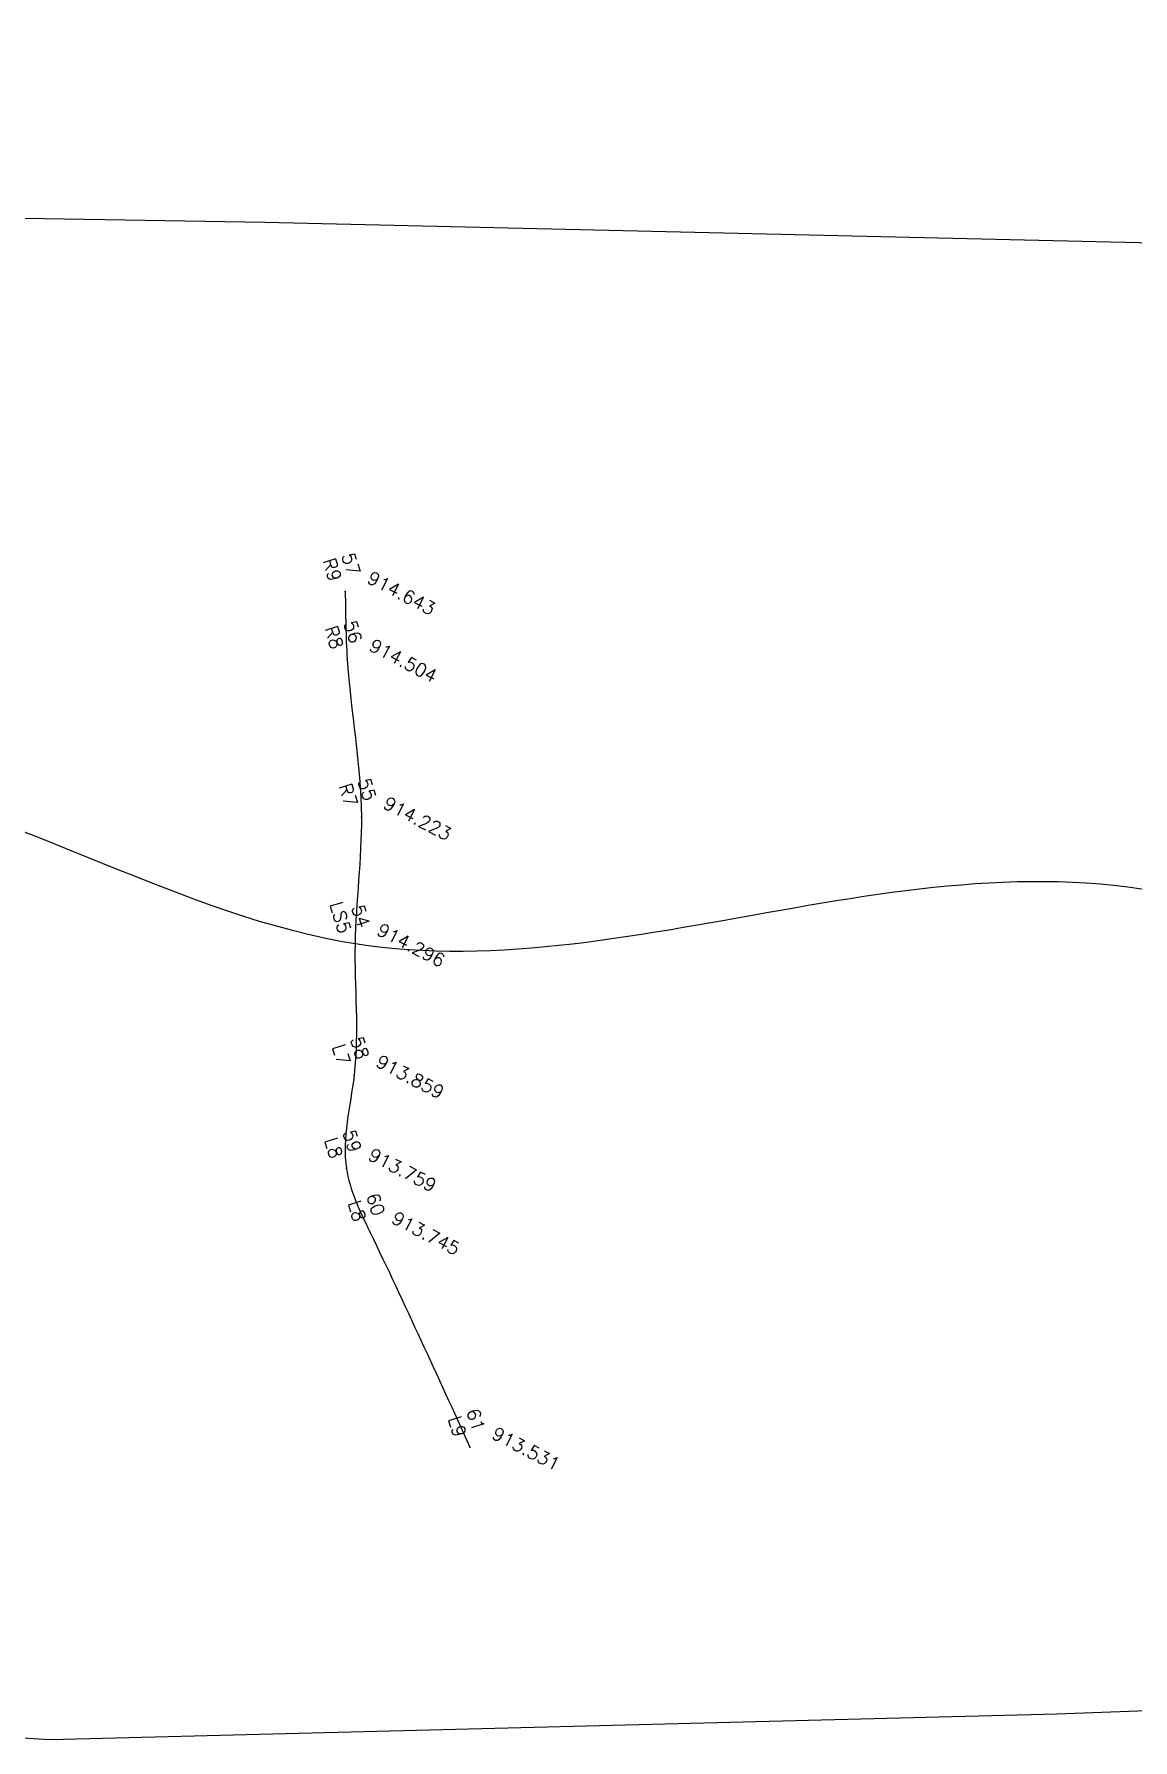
# Model space of a CAD drawing. Header units: millimetres. Extents: x 824502 to 1498685, y 1474633 to 1481826.
# Drawn here: x 1495727.9 to 1495997.9, y 1478282.8 to 1478702.3 of the extents above; entities that cross this region are included whole.
import ezdxf
from ezdxf.enums import TextEntityAlignment as Align

# ---------------------------------------------------------------- set-up
doc = ezdxf.new("R2010")
doc.units = ezdxf.units.MM
for name, color, linetype in [('Boundary', 6, 'Continuous'), ('Points', 7, 'Continuous'), ('Points-ELV', 6, 'Continuous'), ('Points-NUM', 4, 'Continuous'), ('Points-TXT', 3, 'Continuous')]:
    doc.layers.add(name, color=color, linetype=linetype)
doc.styles.add('ROMANS', font='romans.shx')

# ---------------------------------------------------------------- blocks, each defined once
blk = doc.blocks.new('POINTS')
at = {"layer": 'Points'}
blk.add_line((0, 0), (0, 0), dxfattribs=at)
blk.add_point((0, 0), dxfattribs=at)
at = {"layer": 'Points-ELV', "style": 'ROMANS'}
blk.add_attdef('ELEV', text='', height=1, rotation=45, dxfattribs=at).set_placement((0, 0), align=Align.BOTTOM_LEFT)
at = {"layer": 'Points-NUM', "style": 'ROMANS'}
blk.add_attdef('PTNUM', text='', height=1, dxfattribs=at).set_placement((0, 0), align=Align.BOTTOM_RIGHT)
at = {"layer": 'Points-TXT', "style": 'ROMANS'}
blk.add_attdef('DESC', text='', height=1, dxfattribs=at).set_placement((0, 0), align=Align.BOTTOM_RIGHT)

msp = doc.modelspace()

# ---------------------------------------------------------------- linework, layer by layer
for points in [[(1494894.272, 1478472.394, 12010.774), (1494972.724, 1478476.438, 11982.219), (1495072.859, 1478476.426, 11956.996), (1495368.148, 1478491.918, 11913.086), (1495507.247, 1478493.858, 11875.155), (1495683.505, 1478518.948, 11820.59), (1495806.752, 1478478.688, 11807.96), (1496023.66, 1478486.447, 11798.725), (1496129.908, 1478446.309, 11802.91), (1496228.815, 1478520.003, 11813.9), (1496425.884, 1478542.724, 11915.966), (1496587.973, 1478573.166, 11985.357)], [(1495804.355, 1478565.247, 11812.441), (1495804.832, 1478548.628, 11810.646), (1495808.315, 1478509.837, 11807.017), (1495806.752, 1478478.688, 11807.96), (1495806.518, 1478446.294, 11802.316), (1495804.631, 1478423.36, 11801.024), (1495810.393, 1478407.803, 11800.844), (1495835.008, 1478354.798, 11798.08)]]:
    msp.add_spline(points, degree=3)
at = {"layer": 'Boundary'}
msp.add_polyline3d([(1496619.238, 1478702.343, 0), (1496678.62, 1478452.456, 0), (1496338.921, 1478405.251, 0), (1496198.483, 1478297.292, 0), (1495979.235, 1478289.151, 0), (1495731.873, 1478282.827, 0), (1495357.075, 1478305.02, 0), (1495142.369, 1478292.194, 0), (1494854.276, 1478306.666, 0), (1494825.664, 1478580.806, 0), (1495085.779, 1478667.703, 0), (1495784.592, 1478656.118, 0), (1496122.803, 1478648.232, 0), (1496619.282, 1478702.327, 0)], dxfattribs=at)

# ---------------------------------------------------------------- block references
at = {"layer": 'Points', "linetype": 'Continuous'}
ref = msp.add_blockref('POINTS', (1495804.355, 1478565.247, 11812.441), dxfattribs=dict(at, xscale=12.91481050348951, yscale=12.91481050348951, zscale=12.91481050348951, rotation=287.5583941117993))
ref.add_attrib('PTNUM', '57', dxfattribs={"layer": 'Points-NUM', "height": 3.2287, "rotation": 287.55839, "style": 'ROMANS'}).set_placement((1495804.151, 1478568.569, 11812.441), align=Align.BOTTOM_RIGHT)
ref.add_attrib('DESC', 'R9', dxfattribs={"layer": 'Points-TXT', "height": 3.2287, "rotation": 287.55839, "style": 'ROMANS'}).set_placement((1495799.533, 1478567.108, 11812.441), align=Align.BOTTOM_RIGHT)
ref.add_attrib('ELEV', '914.643', dxfattribs={"layer": 'Points-ELV', "height": 3.2287, "rotation": 332.55839, "style": 'ROMANS'}).set_placement((1495808.973, 1478566.708, 11812.441), align=Align.BOTTOM_LEFT)
ref = msp.add_blockref('POINTS', (1495804.355, 1478565.247, 11812.441), dxfattribs=dict(at, xscale=12.91481050348951, yscale=12.91481050348951, zscale=12.91481050348951, rotation=287.5583941117993))
ref.add_attrib('PTNUM', '57', dxfattribs={"layer": 'Points-NUM', "height": 3.2287, "rotation": 287.55839, "style": 'ROMANS'}).set_placement((1495804.151, 1478568.569, 11812.441), align=Align.BOTTOM_RIGHT)
ref.add_attrib('DESC', 'R9', dxfattribs={"layer": 'Points-TXT', "height": 3.2287, "rotation": 287.55839, "style": 'ROMANS'}).set_placement((1495799.533, 1478567.108, 11812.441), align=Align.BOTTOM_RIGHT)
ref.add_attrib('ELEV', '914.643', dxfattribs={"layer": 'Points-ELV', "height": 3.2287, "rotation": 332.55839, "style": 'ROMANS'}).set_placement((1495808.973, 1478566.708, 11812.441), align=Align.BOTTOM_LEFT)
ref = msp.add_blockref('POINTS', (1495804.832, 1478548.628, 11810.646), dxfattribs=dict(at, xscale=12.91481050348951, yscale=12.91481050348951, zscale=12.91481050348951, rotation=287.5583941117993))
ref.add_attrib('PTNUM', '56', dxfattribs={"layer": 'Points-NUM', "height": 3.2287, "rotation": 287.55839, "style": 'ROMANS'}).set_placement((1495804.628, 1478551.95, 11810.646), align=Align.BOTTOM_RIGHT)
ref.add_attrib('DESC', 'R8', dxfattribs={"layer": 'Points-TXT', "height": 3.2287, "rotation": 287.55839, "style": 'ROMANS'}).set_placement((1495800.01, 1478550.489, 11810.646), align=Align.BOTTOM_RIGHT)
ref.add_attrib('ELEV', '914.504', dxfattribs={"layer": 'Points-ELV', "height": 3.2287, "rotation": 332.55839, "style": 'ROMANS'}).set_placement((1495809.45, 1478550.089, 11810.646), align=Align.BOTTOM_LEFT)
ref = msp.add_blockref('POINTS', (1495804.832, 1478548.628, 11810.646), dxfattribs=dict(at, xscale=12.91481050348951, yscale=12.91481050348951, zscale=12.91481050348951, rotation=287.5583941117993))
ref.add_attrib('PTNUM', '56', dxfattribs={"layer": 'Points-NUM', "height": 3.2287, "rotation": 287.55839, "style": 'ROMANS'}).set_placement((1495804.628, 1478551.95, 11810.646), align=Align.BOTTOM_RIGHT)
ref.add_attrib('DESC', 'R8', dxfattribs={"layer": 'Points-TXT', "height": 3.2287, "rotation": 287.55839, "style": 'ROMANS'}).set_placement((1495800.01, 1478550.489, 11810.646), align=Align.BOTTOM_RIGHT)
ref.add_attrib('ELEV', '914.504', dxfattribs={"layer": 'Points-ELV', "height": 3.2287, "rotation": 332.55839, "style": 'ROMANS'}).set_placement((1495809.45, 1478550.089, 11810.646), align=Align.BOTTOM_LEFT)
ref = msp.add_blockref('POINTS', (1495808.315, 1478509.837, 11807.017), dxfattribs=dict(at, xscale=12.91481050348951, yscale=12.91481050348951, zscale=12.91481050348951, rotation=287.5583941117993))
ref.add_attrib('PTNUM', '55', dxfattribs={"layer": 'Points-NUM', "height": 3.2287, "rotation": 287.55839, "style": 'ROMANS'}).set_placement((1495808.111, 1478513.159, 11807.017), align=Align.BOTTOM_RIGHT)
ref.add_attrib('DESC', 'R7', dxfattribs={"layer": 'Points-TXT', "height": 3.2287, "rotation": 287.55839, "style": 'ROMANS'}).set_placement((1495803.493, 1478511.698, 11807.017), align=Align.BOTTOM_RIGHT)
ref.add_attrib('ELEV', '914.223', dxfattribs={"layer": 'Points-ELV', "height": 3.2287, "rotation": 332.55839, "style": 'ROMANS'}).set_placement((1495812.932, 1478511.298, 11807.017), align=Align.BOTTOM_LEFT)
ref = msp.add_blockref('POINTS', (1495808.315, 1478509.837, 11807.017), dxfattribs=dict(at, xscale=12.91481050348951, yscale=12.91481050348951, zscale=12.91481050348951, rotation=287.5583941117993))
ref.add_attrib('PTNUM', '55', dxfattribs={"layer": 'Points-NUM', "height": 3.2287, "rotation": 287.55839, "style": 'ROMANS'}).set_placement((1495808.111, 1478513.159, 11807.017), align=Align.BOTTOM_RIGHT)
ref.add_attrib('DESC', 'R7', dxfattribs={"layer": 'Points-TXT', "height": 3.2287, "rotation": 287.55839, "style": 'ROMANS'}).set_placement((1495803.493, 1478511.698, 11807.017), align=Align.BOTTOM_RIGHT)
ref.add_attrib('ELEV', '914.223', dxfattribs={"layer": 'Points-ELV', "height": 3.2287, "rotation": 332.55839, "style": 'ROMANS'}).set_placement((1495812.932, 1478511.298, 11807.017), align=Align.BOTTOM_LEFT)
ref = msp.add_blockref('POINTS', (1495806.752, 1478478.688, 11807.96), dxfattribs=dict(at, xscale=12.91481050348951, yscale=12.91481050348951, zscale=12.91481050348951, rotation=287.5583941117993))
ref.add_attrib('PTNUM', '54', dxfattribs={"layer": 'Points-NUM', "height": 3.2287, "rotation": 287.55839, "style": 'ROMANS'}).set_placement((1495806.547, 1478482.01, 11807.96), align=Align.BOTTOM_RIGHT)
ref.add_attrib('DESC', 'LS5', dxfattribs={"layer": 'Points-TXT', "height": 3.2287, "rotation": 287.55839, "style": 'ROMANS'}).set_placement((1495801.93, 1478480.549, 11807.96), align=Align.BOTTOM_RIGHT)
ref.add_attrib('ELEV', '914.296', dxfattribs={"layer": 'Points-ELV', "height": 3.2287, "rotation": 332.55839, "style": 'ROMANS'}).set_placement((1495811.369, 1478480.149, 11807.96), align=Align.BOTTOM_LEFT)
ref = msp.add_blockref('POINTS', (1495806.752, 1478478.688, 11807.96), dxfattribs=dict(at, xscale=12.91481050348951, yscale=12.91481050348951, zscale=12.91481050348951, rotation=287.5583941117993))
ref.add_attrib('PTNUM', '54', dxfattribs={"layer": 'Points-NUM', "height": 3.2287, "rotation": 287.55839, "style": 'ROMANS'}).set_placement((1495806.547, 1478482.01, 11807.96), align=Align.BOTTOM_RIGHT)
ref.add_attrib('DESC', 'LS5', dxfattribs={"layer": 'Points-TXT', "height": 3.2287, "rotation": 287.55839, "style": 'ROMANS'}).set_placement((1495801.93, 1478480.549, 11807.96), align=Align.BOTTOM_RIGHT)
ref.add_attrib('ELEV', '914.296', dxfattribs={"layer": 'Points-ELV', "height": 3.2287, "rotation": 332.55839, "style": 'ROMANS'}).set_placement((1495811.369, 1478480.149, 11807.96), align=Align.BOTTOM_LEFT)
ref = msp.add_blockref('POINTS', (1495806.518, 1478446.294, 11802.316), dxfattribs=dict(at, xscale=12.91481050348951, yscale=12.91481050348951, zscale=12.91481050348951, rotation=287.5583941117993))
ref.add_attrib('PTNUM', '58', dxfattribs={"layer": 'Points-NUM', "height": 3.2287, "rotation": 287.55839, "style": 'ROMANS'}).set_placement((1495806.313, 1478449.616, 11802.316), align=Align.BOTTOM_RIGHT)
ref.add_attrib('DESC', 'L7', dxfattribs={"layer": 'Points-TXT', "height": 3.2287, "rotation": 287.55839, "style": 'ROMANS'}).set_placement((1495801.696, 1478448.155, 11802.316), align=Align.BOTTOM_RIGHT)
ref.add_attrib('ELEV', '913.859', dxfattribs={"layer": 'Points-ELV', "height": 3.2287, "rotation": 332.55839, "style": 'ROMANS'}).set_placement((1495811.135, 1478447.755, 11802.316), align=Align.BOTTOM_LEFT)
ref = msp.add_blockref('POINTS', (1495806.518, 1478446.294, 11802.316), dxfattribs=dict(at, xscale=12.91481050348951, yscale=12.91481050348951, zscale=12.91481050348951, rotation=287.5583941117993))
ref.add_attrib('PTNUM', '58', dxfattribs={"layer": 'Points-NUM', "height": 3.2287, "rotation": 287.55839, "style": 'ROMANS'}).set_placement((1495806.313, 1478449.616, 11802.316), align=Align.BOTTOM_RIGHT)
ref.add_attrib('DESC', 'L7', dxfattribs={"layer": 'Points-TXT', "height": 3.2287, "rotation": 287.55839, "style": 'ROMANS'}).set_placement((1495801.696, 1478448.155, 11802.316), align=Align.BOTTOM_RIGHT)
ref.add_attrib('ELEV', '913.859', dxfattribs={"layer": 'Points-ELV', "height": 3.2287, "rotation": 332.55839, "style": 'ROMANS'}).set_placement((1495811.135, 1478447.755, 11802.316), align=Align.BOTTOM_LEFT)
ref = msp.add_blockref('POINTS', (1495804.631, 1478423.36, 11801.024), dxfattribs=dict(at, xscale=12.91481050348951, yscale=12.91481050348951, zscale=12.91481050348951, rotation=287.5583941117993))
ref.add_attrib('PTNUM', '59', dxfattribs={"layer": 'Points-NUM', "height": 3.2287, "rotation": 287.55839, "style": 'ROMANS'}).set_placement((1495804.427, 1478426.681, 11801.024), align=Align.BOTTOM_RIGHT)
ref.add_attrib('DESC', 'L8', dxfattribs={"layer": 'Points-TXT', "height": 3.2287, "rotation": 287.55839, "style": 'ROMANS'}).set_placement((1495799.809, 1478425.22, 11801.024), align=Align.BOTTOM_RIGHT)
ref.add_attrib('ELEV', '913.759', dxfattribs={"layer": 'Points-ELV', "height": 3.2287, "rotation": 332.55839, "style": 'ROMANS'}).set_placement((1495809.248, 1478424.821, 11801.024), align=Align.BOTTOM_LEFT)
ref = msp.add_blockref('POINTS', (1495804.631, 1478423.36, 11801.024), dxfattribs=dict(at, xscale=12.91481050348951, yscale=12.91481050348951, zscale=12.91481050348951, rotation=287.5583941117993))
ref.add_attrib('PTNUM', '59', dxfattribs={"layer": 'Points-NUM', "height": 3.2287, "rotation": 287.55839, "style": 'ROMANS'}).set_placement((1495804.427, 1478426.681, 11801.024), align=Align.BOTTOM_RIGHT)
ref.add_attrib('DESC', 'L8', dxfattribs={"layer": 'Points-TXT', "height": 3.2287, "rotation": 287.55839, "style": 'ROMANS'}).set_placement((1495799.809, 1478425.22, 11801.024), align=Align.BOTTOM_RIGHT)
ref.add_attrib('ELEV', '913.759', dxfattribs={"layer": 'Points-ELV', "height": 3.2287, "rotation": 332.55839, "style": 'ROMANS'}).set_placement((1495809.248, 1478424.821, 11801.024), align=Align.BOTTOM_LEFT)
ref = msp.add_blockref('POINTS', (1495810.393, 1478407.803, 11800.844), dxfattribs=dict(at, xscale=12.91481050348951, yscale=12.91481050348951, zscale=12.91481050348951, rotation=287.5583941117993))
ref.add_attrib('PTNUM', '60', dxfattribs={"layer": 'Points-NUM', "height": 3.2287, "rotation": 287.55839, "style": 'ROMANS'}).set_placement((1495810.189, 1478411.125, 11800.844), align=Align.BOTTOM_RIGHT)
ref.add_attrib('DESC', 'L8', dxfattribs={"layer": 'Points-TXT', "height": 3.2287, "rotation": 287.55839, "style": 'ROMANS'}).set_placement((1495805.571, 1478409.664, 11800.844), align=Align.BOTTOM_RIGHT)
ref.add_attrib('ELEV', '913.745', dxfattribs={"layer": 'Points-ELV', "height": 3.2287, "rotation": 332.55839, "style": 'ROMANS'}).set_placement((1495815.011, 1478409.264, 11800.844), align=Align.BOTTOM_LEFT)
ref = msp.add_blockref('POINTS', (1495810.393, 1478407.803, 11800.844), dxfattribs=dict(at, xscale=12.91481050348951, yscale=12.91481050348951, zscale=12.91481050348951, rotation=287.5583941117993))
ref.add_attrib('PTNUM', '60', dxfattribs={"layer": 'Points-NUM', "height": 3.2287, "rotation": 287.55839, "style": 'ROMANS'}).set_placement((1495810.189, 1478411.125, 11800.844), align=Align.BOTTOM_RIGHT)
ref.add_attrib('DESC', 'L8', dxfattribs={"layer": 'Points-TXT', "height": 3.2287, "rotation": 287.55839, "style": 'ROMANS'}).set_placement((1495805.571, 1478409.664, 11800.844), align=Align.BOTTOM_RIGHT)
ref.add_attrib('ELEV', '913.745', dxfattribs={"layer": 'Points-ELV', "height": 3.2287, "rotation": 332.55839, "style": 'ROMANS'}).set_placement((1495815.011, 1478409.264, 11800.844), align=Align.BOTTOM_LEFT)
ref = msp.add_blockref('POINTS', (1495835.008, 1478354.798, 11798.08), dxfattribs=dict(at, xscale=12.91481050348951, yscale=12.91481050348951, zscale=12.91481050348951, rotation=287.5583941117993))
ref.add_attrib('PTNUM', '61', dxfattribs={"layer": 'Points-NUM', "height": 3.2287, "rotation": 287.55839, "style": 'ROMANS'}).set_placement((1495834.804, 1478358.12, 11798.08), align=Align.BOTTOM_RIGHT)
ref.add_attrib('DESC', 'L9', dxfattribs={"layer": 'Points-TXT', "height": 3.2287, "rotation": 287.55839, "style": 'ROMANS'}).set_placement((1495830.186, 1478356.659, 11798.08), align=Align.BOTTOM_RIGHT)
ref.add_attrib('ELEV', '913.531', dxfattribs={"layer": 'Points-ELV', "height": 3.2287, "rotation": 332.55839, "style": 'ROMANS'}).set_placement((1495839.626, 1478356.259, 11798.08), align=Align.BOTTOM_LEFT)
ref = msp.add_blockref('POINTS', (1495835.008, 1478354.798, 11798.08), dxfattribs=dict(at, xscale=12.91481050348951, yscale=12.91481050348951, zscale=12.91481050348951, rotation=287.5583941117993))
ref.add_attrib('PTNUM', '61', dxfattribs={"layer": 'Points-NUM', "height": 3.2287, "rotation": 287.55839, "style": 'ROMANS'}).set_placement((1495834.804, 1478358.12, 11798.08), align=Align.BOTTOM_RIGHT)
ref.add_attrib('DESC', 'L9', dxfattribs={"layer": 'Points-TXT', "height": 3.2287, "rotation": 287.55839, "style": 'ROMANS'}).set_placement((1495830.186, 1478356.659, 11798.08), align=Align.BOTTOM_RIGHT)
ref.add_attrib('ELEV', '913.531', dxfattribs={"layer": 'Points-ELV', "height": 3.2287, "rotation": 332.55839, "style": 'ROMANS'}).set_placement((1495839.626, 1478356.259, 11798.08), align=Align.BOTTOM_LEFT)

doc.saveas('drawing.dxf')
